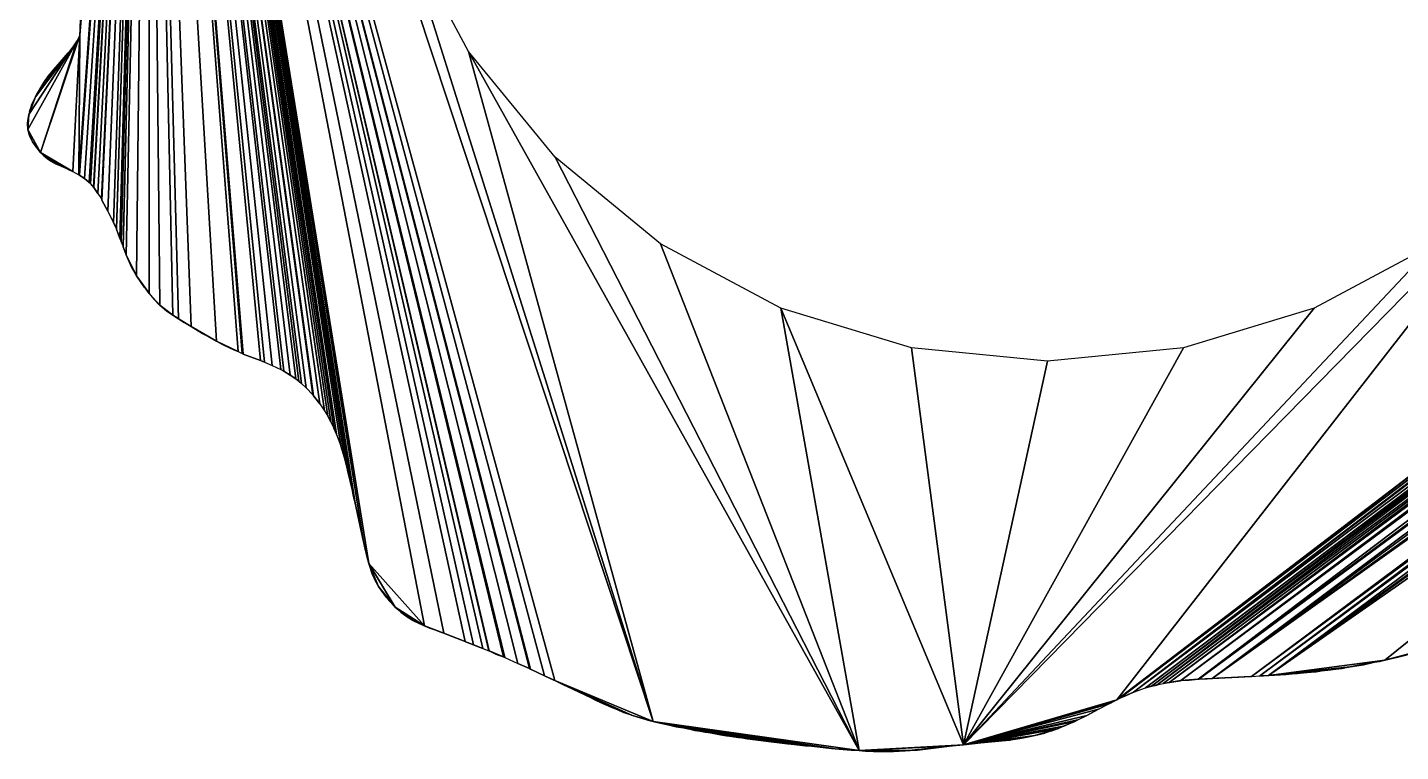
# Model space of a CAD drawing. Extents: x -96 to 95, y -97 to 94.
# Drawn here: x -90.8 to 31.4, y -96.7 to -32.3 of the extents above; entities that cross this region are included whole.
import ezdxf

# ---------------------------------------------------------------- set-up
doc = ezdxf.new("R2010")
doc.units = 0

msp = doc.modelspace()

# ---------------------------------------------------------------- linework, layer by layer
for points in [[(-80.04, 41.63, 90), (-86.16, -32.98, 90), (-86.25, -45.42, 90)], [(-80.04, 41.63, 90), (-86.25, -45.42, 90), (-86.2, -45.45, 90)], [(-80.04, 41.63, 90), (-86.2, -45.45, 90), (-85.73, -45.73, 90)], [(-80.04, 41.63, 90), (-86.17, -32.14, 90), (-86.12, -32.46, 90)], [(-80.04, 41.63, 90), (-86.12, -32.46, 90), (-86.16, -32.98, 90)], [(-80.04, 41.63, 90), (-85.73, -45.73, 90), (-85.33, -46.1, 90)], [(-80.04, 41.63, 90), (-85.33, -46.1, 90), (-85.21, -46.21, 90)], [(-80.04, 41.63, 90), (-85.21, -46.21, 90), (-84.93, -46.54, 90)], [(-80.04, 41.63, 90), (-84.93, -46.54, 90), (-84.91, -46.55, 90)], [(-80.04, 41.63, 90), (-84.91, -46.55, 90), (-84.55, -47.08, 90)], [(-80.04, 41.63, 90), (-84.55, -47.08, 90), (-84.24, -47.55, 90)], [(-80.04, 41.63, 90), (-84.24, -47.55, 90), (-84.21, -47.6, 90)], [(-80.04, 41.63, 90), (-84.21, -47.6, 90), (-84.19, -47.65, 90)], [(-80.04, 41.63, 90), (-84.19, -47.65, 90), (-83.65, -48.63, 90)], [(-80.04, 41.63, 90), (-83.65, -48.63, 90), (-83.16, -49.68, 90)], [(-80.04, 41.63, 90), (-83.16, -49.68, 90), (-82.9, -50.22, 90)], [(-80.04, 41.63, 90), (-82.9, -50.22, 90), (-82.89, -50.25, 90)], [(-80.04, 41.63, 90), (-82.89, -50.25, 90), (-82.58, -51.08, 90)], [(-80.04, 41.63, 90), (-82.58, -51.08, 90), (-82.47, -51.35, 90)], [(-80.04, 41.63, 90), (-82.47, -51.35, 90), (-82.31, -51.77, 90)], [(-80.04, 41.63, 90), (-82.31, -51.77, 90), (-82.3, -51.81, 90)], [(-80.04, 41.63, 90), (-82.3, -51.81, 90), (-82.04, -52.52, 90)], [(-80.04, 41.63, 90), (-82.04, -52.52, 90), (-81.1, -54.4, 90)], [(-80.04, 41.63, 90), (-81.1, -54.4, 90), (-79.97, -55.97, 90)], [(-80.04, 41.63, 90), (-79.97, -55.97, 90), (-79.03, -57.01, 90)], [(-80.04, 41.63, 90), (-79.03, -57.01, 90), (-77.89, -57.88, 90)], [(-80.04, 41.63, 90), (-77.89, -57.88, 90), (-77.38, -58.21, 90)], [(-80.04, 41.63, 90), (-77.38, -58.21, 90), (-76.24, -58.91, 90)], [(-80.04, 41.63, 90), (-76.24, -58.91, 90), (-74, -60.2, 90)], [(-80.04, 41.63, 90), (-74, -60.2, 90), (-72.07, -61.14, 90)], [(-80.04, 41.63, 90), (-72.07, -61.14, 90), (-71.71, -61.3, 90)], [(-80.04, 41.63, 90), (-71.71, -61.3, 90), (-71.64, -61.33, 90)], [(-80.04, 41.63, 90), (-71.64, -61.33, 90), (-71.6, -61.35, 90)], [(-80.04, 41.63, 90), (-71.6, -61.35, 90), (-70.07, -61.93, 90)], [(-80.04, 41.63, 90), (-70.07, -61.93, 90), (-69.7, -62.09, 90)], [(-80.04, 41.63, 90), (-69.7, -62.09, 90), (-69.03, -62.37, 90)], [(-80.04, 41.63, 90), (-69.03, -62.37, 90), (-68.27, -62.72, 90)], [(-80.04, 41.63, 90), (-68.27, -62.72, 90), (-68.25, -62.73, 90)], [(-80.04, 41.63, 90), (-68.25, -62.73, 90), (-67.98, -62.87, 90)], [(-80.04, 41.63, 90), (-67.98, -62.87, 90), (-67.42, -63.22, 90)], [(-80.04, 41.63, 90), (-67.42, -63.22, 90), (-66.92, -63.57, 90)], [(-80.04, 41.63, 90), (-66.92, -63.57, 90), (-66.65, -63.77, 90)], [(-80.04, 41.63, 90), (-66.65, -63.77, 90), (-66.42, -63.97, 90)], [(-80.04, 41.63, 90), (-66.42, -63.97, 90), (-65.99, -64.37, 90)], [(-80.04, 41.63, 90), (-65.99, -64.37, 90), (-65.42, -64.99, 90)], [(-80.04, 41.63, 90), (-65.42, -64.99, 90), (-65.37, -65.04, 90)], [(-80.04, 41.63, 90), (-65.37, -65.04, 90), (-65.36, -65.06, 90)], [(-80.04, 41.63, 90), (-65.36, -65.06, 90), (-64.79, -65.78, 90)], [(-80.04, 41.63, 90), (-64.79, -65.78, 90), (-64.36, -66.41, 90)], [(-80.04, 41.63, 90), (-64.36, -66.41, 90), (-64.08, -66.88, 90)], [(-80.04, 41.63, 90), (-64.08, -66.88, 90), (-63.8, -67.39, 90)], [(-80.04, 41.63, 90), (-63.8, -67.39, 90), (-63.53, -67.95, 90)], [(-80.04, 41.63, 90), (-63.53, -67.95, 90), (-63.3, -68.47, 90)], [(-80.04, 41.63, 90), (-63.3, -68.47, 90), (-63.29, -68.51, 90)], [(-80.04, 41.63, 90), (-63.29, -68.51, 90), (-62.91, -69.52, 90)], [(-80.04, 41.63, 90), (-62.91, -69.52, 90), (-62.59, -70.58, 90)], [(-80.04, 41.63, 90), (-62.59, -70.58, 90), (-62.58, -70.6, 90)], [(-80.04, 41.63, 90), (-62.58, -70.6, 90), (-62.33, -71.64, 90)], [(-80.04, 41.63, 90), (-62.33, -71.64, 90), (-62.31, -71.69, 90)], [(-80.04, 41.63, 90), (-62.31, -71.69, 90), (-61.86, -73.65, 90)], [(-80.04, 41.63, 90), (-61.86, -73.65, 90), (-61.84, -73.73, 90)], [(-80.04, 41.63, 90), (-61.84, -73.73, 90), (-61.64, -74.63, 90)], [(-80.04, 41.63, 90), (-61.64, -74.63, 90), (-60.9, -78.04, 90)], [(-80.04, 41.63, 90), (-60.9, -78.04, 90), (-60.42, -79.99, 90)], [(-80.04, 41.63, 90), (-60.42, -79.99, 90), (-55.46, -85.54, 90)], [(-80.04, 41.63, 90), (-55.46, -85.54, 90), (-53.74, -86.2, 90)], [(-80.04, 41.63, 90), (-53.74, -86.2, 90), (-51.85, -86.94, 90)], [(-80.04, 41.63, 90), (-51.85, -86.94, 90), (-51.1, -87.23, 90)], [(-80.04, 41.63, 90), (-51.1, -87.23, 90), (-50.26, -87.55, 90)], [(-80.04, 41.63, 90), (-50.26, -87.55, 90), (-49.73, -87.77, 90)], [(-80.04, 41.63, 90), (-49.73, -87.77, 90), (-49.71, -87.77, 90)], [(-80.04, 41.63, 90), (-49.71, -87.77, 90), (-48.44, -88.3, 90)], [(-80.04, 41.63, 90), (-48.44, -88.3, 90), (-48.41, -88.31, 90)], [(-80.04, 41.63, 90), (-48.41, -88.31, 90), (-48.32, -88.35, 90)], [(-80.04, 41.63, 90), (-48.32, -88.35, 90), (-47.15, -88.88, 90)], [(-80.04, 41.63, 90), (-47.15, -88.88, 90), (-46.13, -89.34, 90)], [(-80.04, 41.63, 90), (-46.13, -89.34, 90), (-46.03, -89.38, 90)], [(-80.04, 41.63, 90), (-46.03, -89.38, 90), (-44.79, -89.97, 90)], [(-80.04, 41.63, 90), (-44.79, -89.97, 90), (-43.86, -90.41, 90)], [(-80.04, 41.63, 90), (-43.86, -90.41, 90), (-35.11, -94.03, 90)], [(-57.28, -23.73, 90), (-80.04, 41.63, 90), (-35.11, -94.03, 90)], [(-51.55, -34.45, 90), (-57.28, -23.73, 90), (-35.11, -94.03, 90)], [(-86.16, -32.98, 90), (-86.38, -33.46, 90), (-89.67, -43.43, 90)], [(-86.16, -32.98, 90), (-89.67, -43.43, 90), (-86.77, -45.12, 90)], [(-86.16, -32.98, 90), (-86.77, -45.12, 90), (-86.25, -45.42, 90)], [(-86.12, -32.46, 90), (-86.13, -32.5, 90), (-86.16, -32.98, 90)], [(83.61, -32.98, 90), (43.84, -43.84, 90), (6.16, -92.11, 90)], [(83.61, -32.98, 90), (6.16, -92.11, 90), (6.44, -91.97, 90)], [(83.38, -33.77, 90), (83.61, -32.98, 90), (6.44, -91.97, 90)], [(-86.4, -33.5, 90), (-90.7, -40.05, 90), (-90.78, -41.37, 90)], [(-86.4, -33.5, 90), (-90.78, -41.37, 90), (-89.67, -43.43, 90)], [(-86.4, -33.5, 90), (-86.75, -34.03, 90), (-90.7, -40.05, 90)], [(-86.75, -34.03, 90), (-90.11, -38.48, 90), (-90.7, -40.05, 90)], [(-86.75, -34.03, 90), (-86.9, -34.22, 90), (-90.11, -38.48, 90)], [(-86.9, -34.22, 90), (-87.19, -34.57, 90), (-90.11, -38.48, 90)], [(-86.38, -33.46, 90), (-86.4, -33.5, 90), (-89.67, -43.43, 90)], [(-86.4, -33.5, 90), (-86.75, -34.03, 90), (-86.75, -34.03, 90)], [(83.38, -33.77, 90), (6.44, -91.97, 90), (7.67, -91.43, 90)], [(83.32, -34.02, 90), (83.38, -33.77, 90), (7.67, -91.43, 90)], [(83.32, -34.02, 90), (7.67, -91.43, 90), (7.67, -91.43, 90)], [(83.31, -34.05, 90), (83.32, -34.02, 90), (7.67, -91.43, 90)], [(83.31, -34.05, 90), (7.67, -91.43, 90), (7.67, -91.43, 90)], [(83.14, -35.07, 90), (83.31, -34.05, 90), (7.67, -91.43, 90)], [(-87.19, -34.57, 90), (-89.37, -37.19, 90), (-90.11, -38.48, 90)], [(-87.19, -34.57, 90), (-88.97, -36.64, 90), (-89.37, -37.19, 90)], [(-87.19, -34.57, 90), (-88.55, -36.11, 90), (-88.97, -36.64, 90)], [(-51.55, -34.45, 90), (-35.11, -94.03, 90), (-16.76, -96.63, 90)], [(-43.84, -43.84, 90), (-51.55, -34.45, 90), (-16.76, -96.63, 90)], [(83.14, -35.07, 90), (7.67, -91.43, 90), (8.73, -91.06, 90)], [(83.13, -35.11, 90), (83.14, -35.07, 90), (8.73, -91.06, 90)], [(83.13, -35.11, 90), (8.73, -91.06, 90), (9.27, -90.91, 90)], [(83.09, -35.63, 90), (83.13, -35.11, 90), (9.27, -90.91, 90)], [(-88.97, -36.64, 90), (-89.36, -37.17, 90), (-89.37, -37.19, 90)], [(83.09, -35.63, 90), (9.27, -90.91, 90), (9.78, -90.79, 90)], [(83.01, -36.6, 90), (83.09, -35.63, 90), (9.78, -90.79, 90)], [(83.01, -36.6, 90), (9.78, -90.79, 90), (10.3, -90.67, 90)], [(83.01, -36.64, 90), (83.01, -36.6, 90), (10.3, -90.67, 90)], [(83.01, -36.64, 90), (10.3, -90.67, 90), (10.82, -90.57, 90)], [(83, -37.16, 90), (83.01, -36.64, 90), (10.82, -90.57, 90)], [(-89.37, -37.19, 90), (-90.01, -38.28, 90), (-90.11, -38.48, 90)], [(-89.37, -37.19, 90), (-89.71, -37.75, 90), (-90.01, -38.28, 90)], [(83, -37.16, 90), (10.82, -90.57, 90), (11.87, -90.41, 90)], [(83.01, -37.68, 90), (83, -37.16, 90), (11.87, -90.41, 90)], [(83.01, -37.68, 90), (11.87, -90.41, 90), (13.43, -90.28, 90)], [(83.07, -38.72, 90), (83.01, -37.68, 90), (13.43, -90.28, 90)], [(-90.11, -38.48, 90), (-90.64, -39.77, 90), (-90.7, -40.05, 90)], [(-90.11, -38.48, 90), (-90.47, -39.27, 90), (-90.64, -39.77, 90)], [(-90.11, -38.48, 90), (-90.45, -39.2, 90), (-90.47, -39.25, 90)], [(-90.11, -38.48, 90), (-90.47, -39.25, 90), (-90.47, -39.27, 90)], [(-90.11, -38.48, 90), (-90.24, -38.74, 90), (-90.45, -39.2, 90)], [(83.07, -38.72, 90), (13.43, -90.28, 90), (13.48, -90.28, 90)], [(83.09, -38.96, 90), (83.07, -38.72, 90), (13.48, -90.28, 90)], [(83.09, -38.96, 90), (13.48, -90.28, 90), (14.67, -90.22, 90)], [(83.18, -39.77, 90), (83.09, -38.96, 90), (14.67, -90.22, 90)], [(-90.7, -40.05, 90), (-90.78, -40.57, 90), (-90.82, -40.81, 90)], [(-90.7, -40.05, 90), (-90.82, -40.81, 90), (-90.78, -41.37, 90)], [(-90.7, -40.05, 90), (-90.76, -40.29, 90), (-90.78, -40.57, 90)], [(-90.47, -39.27, 90), (-90.48, -39.29, 90), (-90.64, -39.77, 90)], [(83.36, -40.83, 90), (83.18, -39.77, 90), (14.67, -90.22, 90)], [(-90.82, -40.81, 90), (-90.79, -41.33, 90), (-90.78, -41.37, 90)], [(-90.78, -41.37, 90), (-90.67, -41.85, 90), (-90.65, -41.9, 90)], [(-90.78, -41.37, 90), (-90.65, -41.9, 90), (-90.38, -42.46, 90)], [(-90.78, -41.37, 90), (-90.38, -42.46, 90), (-89.67, -43.43, 90)], [(83.45, -41.29, 90), (83.36, -40.83, 90), (14.67, -90.22, 90)], [(83.45, -41.29, 90), (14.67, -90.22, 90), (18.16, -90.03, 90)], [(83.56, -41.85, 90), (83.45, -41.29, 90), (18.16, -90.03, 90)], [(-90.65, -41.9, 90), (-90.43, -42.39, 90), (-90.38, -42.46, 90)], [(-90.38, -42.46, 90), (-90.1, -42.9, 90), (-89.7, -43.4, 90)], [(-90.38, -42.46, 90), (-89.7, -43.4, 90), (-89.67, -43.43, 90)], [(83.56, -41.85, 90), (18.16, -90.03, 90), (18.91, -89.99, 90)], [(83.64, -42.38, 90), (83.56, -41.85, 90), (18.91, -89.99, 90)], [(83.64, -42.38, 90), (18.91, -89.99, 90), (19.69, -89.94, 90)], [(83.88, -43.49, 90), (83.64, -42.38, 90), (19.69, -89.94, 90)], [(-89.7, -43.4, 90), (-89.68, -43.42, 90), (-89.67, -43.43, 90)], [(-89.67, -43.43, 90), (-89.38, -43.69, 90), (-89.27, -43.79, 90)], [(-89.67, -43.43, 90), (-89.27, -43.79, 90), (-89.03, -43.98, 90)], [(-89.67, -43.43, 90), (-89.03, -43.98, 90), (-88.08, -44.52, 90)], [(-89.67, -43.43, 90), (-88.08, -44.52, 90), (-87.2, -44.92, 90)], [(-89.67, -43.43, 90), (-87.2, -44.92, 90), (-87.05, -44.99, 90)], [(-89.67, -43.43, 90), (-87.05, -44.99, 90), (-86.77, -45.12, 90)], [(-89.27, -43.79, 90), (-89.09, -43.94, 90), (-89.03, -43.98, 90)], [(-89.03, -43.98, 90), (-88.86, -44.1, 90), (-88.28, -44.43, 90)], [(-89.03, -43.98, 90), (-88.28, -44.43, 90), (-88.08, -44.52, 90)], [(-34.45, -51.55, 90), (-43.84, -43.84, 90), (-16.76, -96.63, 90)], [(43.84, -43.84, 90), (34.45, -51.55, 90), (-7.47, -96.11, 90)], [(43.84, -43.84, 90), (-7.47, -96.11, 90), (6.16, -92.11, 90)], [(83.98, -43.9, 90), (83.88, -43.49, 90), (19.69, -89.94, 90)], [(84.22, -44.95, 90), (83.98, -43.9, 90), (19.69, -89.94, 90)], [(-88.08, -44.52, 90), (-87.82, -44.65, 90), (-87.2, -44.92, 90)], [(84.22, -44.95, 90), (19.69, -89.94, 90), (30.05, -88.58, 90)], [(84.22, -44.95, 90), (30.05, -88.58, 90), (33.07, -87.78, 90)], [(-86.2, -45.45, 90), (-86.16, -45.48, 90), (-85.73, -45.73, 90)], [(-85.73, -45.73, 90), (-85.54, -45.91, 90), (-85.33, -46.1, 90)], [(-84.91, -46.55, 90), (-84.88, -46.61, 90), (-84.55, -47.08, 90)], [(-84.19, -47.65, 90), (-83.92, -48.16, 90), (-83.65, -48.63, 90)], [(-83.16, -49.68, 90), (-83.14, -49.72, 90), (-82.9, -50.22, 90)], [(-82.89, -50.25, 90), (-82.67, -50.87, 90), (-82.58, -51.08, 90)], [(-82.47, -51.35, 90), (-82.32, -51.74, 90), (-82.31, -51.77, 90)], [(-82.3, -51.81, 90), (-82.09, -52.4, 90), (-82.04, -52.52, 90)], [(-82.04, -52.52, 90), (-81.72, -53.25, 90), (-81.55, -53.61, 90)], [(-82.04, -52.52, 90), (-81.55, -53.61, 90), (-81.1, -54.4, 90)], [(-23.73, -57.28, 90), (-34.45, -51.55, 90), (-16.76, -96.63, 90)], [(34.45, -51.55, 90), (23.73, -57.28, 90), (-7.47, -96.11, 90)], [(-81.55, -53.61, 90), (-81.41, -53.86, 90), (-81.1, -54.4, 90)], [(-81.1, -54.4, 90), (-80.78, -54.89, 90), (-80.4, -55.42, 90)], [(-81.1, -54.4, 90), (-80.4, -55.42, 90), (-80.01, -55.92, 90)], [(-81.1, -54.4, 90), (-80.01, -55.92, 90), (-79.97, -55.97, 90)], [(-80.01, -55.92, 90), (-79.99, -55.94, 90), (-79.97, -55.97, 90)], [(-79.97, -55.97, 90), (-79.57, -56.47, 90), (-79.05, -56.99, 90)], [(-79.97, -55.97, 90), (-79.05, -56.99, 90), (-79.03, -57.01, 90)], [(-79.03, -57.01, 90), (-78.47, -57.49, 90), (-78.44, -57.51, 90)], [(-79.03, -57.01, 90), (-78.44, -57.51, 90), (-78.23, -57.66, 90)], [(-79.03, -57.01, 90), (-78.23, -57.66, 90), (-77.89, -57.88, 90)], [(-23.73, -57.28, 90), (-16.76, -96.63, 90), (-7.47, -96.11, 90)], [(-12.1, -60.81, 90), (-23.73, -57.28, 90), (-7.47, -96.11, 90)], [(23.73, -57.28, 90), (12.1, -60.81, 90), (-7.47, -96.11, 90)], [(-77.89, -57.88, 90), (-77.71, -58.02, 90), (-77.41, -58.19, 90)], [(-77.89, -57.88, 90), (-77.41, -58.19, 90), (-77.38, -58.21, 90)], [(-77.38, -58.21, 90), (-76.86, -58.54, 90), (-76.86, -58.55, 90)], [(-77.38, -58.21, 90), (-76.86, -58.55, 90), (-76.24, -58.91, 90)], [(-76.86, -58.55, 90), (-76.85, -58.55, 90), (-76.24, -58.91, 90)], [(-76.24, -58.91, 90), (-75.22, -59.52, 90), (-75.17, -59.54, 90)], [(-76.24, -58.91, 90), (-75.17, -59.54, 90), (-74.99, -59.64, 90)], [(-76.24, -58.91, 90), (-74.99, -59.64, 90), (-74.19, -60.1, 90)], [(-76.24, -58.91, 90), (-74.19, -60.1, 90), (-74, -60.2, 90)], [(-74.99, -59.64, 90), (-74.79, -59.76, 90), (-74.19, -60.1, 90)], [(-74, -60.2, 90), (-73.46, -60.49, 90), (-72.9, -60.78, 90)], [(-74, -60.2, 90), (-72.9, -60.78, 90), (-72.43, -60.99, 90)], [(-74, -60.2, 90), (-72.43, -60.99, 90), (-72.07, -61.14, 90)], [(0, -62, 90), (-12.1, -60.81, 90), (-7.47, -96.11, 90)], [(12.1, -60.81, 90), (0, -62, 90), (-7.47, -96.11, 90)], [(-71.71, -61.3, 90), (-71.65, -61.33, 90), (-71.64, -61.33, 90)], [(-71.6, -61.35, 90), (-70.4, -61.81, 90), (-70.07, -61.93, 90)], [(-70.07, -61.93, 90), (-70.07, -61.94, 90), (-69.7, -62.09, 90)], [(-67.98, -62.87, 90), (-67.46, -63.2, 90), (-67.42, -63.22, 90)], [(-67.42, -63.22, 90), (-67.36, -63.26, 90), (-66.92, -63.57, 90)], [(-65.36, -65.06, 90), (-65.33, -65.1, 90), (-64.79, -65.78, 90)], [(-64.08, -66.88, 90), (-64.05, -66.95, 90), (-63.8, -67.39, 90)], [(-63.53, -67.95, 90), (-63.52, -67.99, 90), (-63.3, -68.47, 90)], [(-62.91, -69.52, 90), (-62.76, -70.05, 90), (-62.59, -70.58, 90)], [(-62.58, -70.6, 90), (-62.45, -71.16, 90), (-62.33, -71.64, 90)], [(-62.31, -71.69, 90), (-62.23, -72.14, 90), (-61.86, -73.65, 90)], [(-61.86, -73.65, 90), (-61.85, -73.69, 90), (-61.84, -73.73, 90)], [(-61.84, -73.73, 90), (-61.75, -74.21, 90), (-61.74, -74.28, 90)], [(-61.84, -73.73, 90), (-61.74, -74.28, 90), (-61.64, -74.63, 90)], [(-61.64, -74.63, 90), (-61.52, -75.28, 90), (-61.12, -77.12, 90)], [(-61.64, -74.63, 90), (-61.12, -77.12, 90), (-60.93, -77.91, 90)], [(-61.64, -74.63, 90), (-60.93, -77.91, 90), (-60.9, -78.04, 90)], [(-60.9, -78.04, 90), (-60.74, -78.78, 90), (-60.72, -78.87, 90)], [(-60.9, -78.04, 90), (-60.72, -78.87, 90), (-60.61, -79.33, 90)], [(-60.9, -78.04, 90), (-60.61, -79.33, 90), (-60.42, -79.99, 90)], [(-60.61, -79.33, 90), (-60.43, -79.95, 90), (-60.42, -79.99, 90)], [(-60.42, -79.99, 90), (-60.29, -80.48, 90), (-60.1, -81, 90)], [(-60.42, -79.99, 90), (-60.1, -81, 90), (-59.57, -82.04, 90)], [(-60.42, -79.99, 90), (-59.57, -82.04, 90), (-58.09, -83.86, 90)], [(-60.42, -79.99, 90), (-58.09, -83.86, 90), (-55.46, -85.54, 90)], [(-60.1, -81, 90), (-59.85, -81.52, 90), (-59.57, -82.04, 90)], [(-59.57, -82.04, 90), (-59.21, -82.56, 90), (-58.86, -83, 90)], [(-59.57, -82.04, 90), (-58.86, -83, 90), (-58.09, -83.86, 90)], [(-58.86, -83, 90), (-58.6, -83.32, 90), (-58.09, -83.86, 90)], [(-58.09, -83.86, 90), (-58.07, -83.88, 90), (-57.57, -84.32, 90)], [(-58.09, -83.86, 90), (-57.57, -84.32, 90), (-57.13, -84.65, 90)], [(-58.09, -83.86, 90), (-57.13, -84.65, 90), (-56.54, -85.03, 90)], [(-58.09, -83.86, 90), (-56.54, -85.03, 90), (-55.46, -85.54, 90)], [(-57.57, -84.32, 90), (-57.55, -84.34, 90), (-57.13, -84.65, 90)], [(-57.13, -84.65, 90), (-57.11, -84.67, 90), (-56.54, -85.03, 90)], [(-57.11, -84.67, 90), (-57.02, -84.74, 90), (-56.54, -85.03, 90)], [(-56.54, -85.03, 90), (-56.5, -85.06, 90), (-55.94, -85.33, 90)], [(-56.54, -85.03, 90), (-55.94, -85.33, 90), (-55.46, -85.54, 90)], [(-55.46, -85.54, 90), (-55.46, -85.54, 90), (-55.15, -85.68, 90)], [(-55.46, -85.54, 90), (-55.15, -85.68, 90), (-54.98, -85.75, 90)], [(-55.46, -85.54, 90), (-54.98, -85.75, 90), (-54.46, -85.93, 90)], [(-55.46, -85.54, 90), (-54.46, -85.93, 90), (-53.85, -86.17, 90)], [(-55.46, -85.54, 90), (-53.85, -86.17, 90), (-53.74, -86.2, 90)], [(-54.46, -85.93, 90), (-54.09, -86.08, 90), (-53.85, -86.17, 90)], [(-53.74, -86.2, 90), (-53.39, -86.34, 90), (-51.85, -86.94, 90)], [(-51.85, -86.94, 90), (-51.82, -86.95, 90), (-51.1, -87.23, 90)], [(-51.1, -87.23, 90), (-50.82, -87.35, 90), (-50.74, -87.38, 90)], [(-51.1, -87.23, 90), (-50.74, -87.38, 90), (-50.26, -87.55, 90)], [(-49.71, -87.77, 90), (-49.19, -88.01, 90), (-48.96, -88.1, 90)], [(-49.71, -87.77, 90), (-48.96, -88.1, 90), (-48.44, -88.3, 90)], [(30.05, -88.58, 90), (32.84, -87.87, 90), (33.07, -87.78, 90)], [(30.05, -88.58, 90), (31.9, -88.13, 90), (32.84, -87.87, 90)], [(-48.41, -88.31, 90), (-48.39, -88.32, 90), (-48.32, -88.35, 90)], [(-47.15, -88.88, 90), (-46.75, -89.06, 90), (-46.13, -89.34, 90)], [(19.69, -89.94, 90), (26.96, -89.18, 90), (30.05, -88.58, 90)], [(19.69, -89.94, 90), (24.39, -89.55, 90), (26.96, -89.18, 90)], [(24.39, -89.55, 90), (25.68, -89.4, 90), (26.96, -89.18, 90)], [(25.68, -89.4, 90), (26.48, -89.28, 90), (26.96, -89.18, 90)], [(26.96, -89.18, 90), (29.09, -88.78, 90), (30.05, -88.58, 90)], [(26.96, -89.18, 90), (28.99, -88.8, 90), (29.09, -88.78, 90)], [(26.96, -89.18, 90), (28.14, -88.99, 90), (28.99, -88.8, 90)], [(29.09, -88.78, 90), (29.57, -88.7, 90), (30.05, -88.58, 90)], [(30.05, -88.58, 90), (31.2, -88.32, 90), (31.9, -88.13, 90)], [(30.05, -88.58, 90), (30.09, -88.57, 90), (31.2, -88.32, 90)], [(-46.03, -89.38, 90), (-45.55, -89.61, 90), (-44.79, -89.97, 90)], [(-44.79, -89.97, 90), (-43.95, -90.37, 90), (-43.93, -90.37, 90)], [(-44.79, -89.97, 90), (-43.93, -90.37, 90), (-43.86, -90.41, 90)], [(-43.93, -90.37, 90), (-43.91, -90.38, 90), (-43.86, -90.41, 90)], [(-43.86, -90.41, 90), (-43.03, -90.81, 90), (-42.84, -90.89, 90)], [(-43.86, -90.41, 90), (-42.84, -90.89, 90), (-36.94, -93.5, 90)], [(-43.86, -90.41, 90), (-36.94, -93.5, 90), (-35.11, -94.03, 90)], [(10.82, -90.57, 90), (11.83, -90.42, 90), (11.87, -90.41, 90)], [(11.87, -90.41, 90), (12.61, -90.36, 90), (13.43, -90.28, 90)], [(13.48, -90.28, 90), (14.21, -90.26, 90), (14.67, -90.22, 90)], [(14.67, -90.22, 90), (15.54, -90.17, 90), (18.09, -90.03, 90)], [(14.67, -90.22, 90), (18.09, -90.03, 90), (18.16, -90.03, 90)], [(14.67, -90.22, 90), (15.52, -90.17, 90), (15.54, -90.17, 90)], [(18.91, -89.99, 90), (19.22, -89.98, 90), (19.69, -89.94, 90)], [(18.91, -89.99, 90), (19.14, -89.99, 90), (19.22, -89.98, 90)], [(19.69, -89.94, 90), (23.79, -89.63, 90), (24.39, -89.55, 90)], [(19.69, -89.94, 90), (21.78, -89.79, 90), (23.79, -89.63, 90)], [(19.69, -89.94, 90), (21.74, -89.8, 90), (21.78, -89.79, 90)], [(19.69, -89.94, 90), (21.17, -89.87, 90), (21.74, -89.8, 90)], [(19.69, -89.94, 90), (20.74, -89.9, 90), (21.17, -89.87, 90)], [(21.17, -89.87, 90), (21.26, -89.87, 90), (21.74, -89.8, 90)], [(21.78, -89.79, 90), (22.74, -89.72, 90), (23.79, -89.63, 90)], [(21.78, -89.79, 90), (22.26, -89.77, 90), (22.74, -89.72, 90)], [(23.79, -89.63, 90), (23.91, -89.62, 90), (24.39, -89.55, 90)], [(24.39, -89.55, 90), (24.96, -89.49, 90), (25.68, -89.4, 90)], [(25.68, -89.4, 90), (26.23, -89.32, 90), (26.48, -89.28, 90)], [(-42.84, -90.89, 90), (-42.84, -90.89, 90), (-40.63, -91.95, 90)], [(-42.84, -90.89, 90), (-40.63, -91.95, 90), (-38.24, -93.02, 90)], [(-42.84, -90.89, 90), (-38.24, -93.02, 90), (-36.94, -93.5, 90)], [(6.44, -91.97, 90), (7.66, -91.44, 90), (7.67, -91.43, 90)], [(6.44, -91.97, 90), (6.89, -91.78, 90), (7.66, -91.44, 90)], [(8.73, -91.06, 90), (8.97, -91, 90), (9.27, -90.91, 90)], [(9.27, -90.91, 90), (9.74, -90.8, 90), (9.78, -90.79, 90)], [(10.3, -90.67, 90), (10.78, -90.58, 90), (10.82, -90.57, 90)], [(-40.63, -91.95, 90), (-40.37, -92.08, 90), (-40.23, -92.15, 90)], [(-40.63, -91.95, 90), (-40.23, -92.15, 90), (-39.32, -92.55, 90)], [(-40.63, -91.95, 90), (-39.32, -92.55, 90), (-38.24, -93.02, 90)], [(-40.23, -92.15, 90), (-40.08, -92.22, 90), (-39.8, -92.34, 90)], [(-40.23, -92.15, 90), (-39.8, -92.34, 90), (-39.32, -92.55, 90)], [(-39.8, -92.34, 90), (-39.56, -92.45, 90), (-39.32, -92.55, 90)], [(-39.32, -92.55, 90), (-38.84, -92.77, 90), (-38.24, -93.02, 90)], [(-38.84, -92.77, 90), (-38.78, -92.79, 90), (-38.76, -92.8, 90)], [(-38.84, -92.77, 90), (-38.76, -92.8, 90), (-38.24, -93.02, 90)], [(-7.47, -96.11, 90), (5.88, -92.25, 90), (6.16, -92.11, 90)], [(-7.47, -96.11, 90), (5.41, -92.5, 90), (5.88, -92.25, 90)], [(-7.47, -96.11, 90), (4.54, -92.96, 90), (5.41, -92.5, 90)], [(5.41, -92.5, 90), (5.61, -92.4, 90), (5.88, -92.25, 90)], [(-38.24, -93.02, 90), (-37.75, -93.24, 90), (-37.71, -93.25, 90)], [(-38.24, -93.02, 90), (-37.71, -93.25, 90), (-37.01, -93.48, 90)], [(-38.24, -93.02, 90), (-37.01, -93.48, 90), (-36.94, -93.5, 90)], [(-37.01, -93.48, 90), (-36.99, -93.49, 90), (-36.94, -93.5, 90)], [(-36.94, -93.5, 90), (-36.71, -93.58, 90), (-36.19, -93.74, 90)], [(-36.94, -93.5, 90), (-36.19, -93.74, 90), (-36.14, -93.75, 90)], [(-36.94, -93.5, 90), (-36.14, -93.75, 90), (-35.11, -94.03, 90)], [(-36.14, -93.75, 90), (-35.59, -93.92, 90), (-35.11, -94.03, 90)], [(-35.11, -94.03, 90), (-34.49, -94.19, 90), (-33.6, -94.38, 90)], [(-35.11, -94.03, 90), (-33.6, -94.38, 90), (-33.53, -94.4, 90)], [(-35.11, -94.03, 90), (-33.53, -94.4, 90), (-32.66, -94.57, 90)], [(-35.11, -94.03, 90), (-32.66, -94.57, 90), (-32.56, -94.58, 90)], [(-35.11, -94.03, 90), (-32.56, -94.58, 90), (-30.01, -95.06, 90)], [(-35.11, -94.03, 90), (-30.01, -95.06, 90), (-26.48, -95.61, 90)], [(-35.11, -94.03, 90), (-26.48, -95.61, 90), (-24.61, -95.84, 90)], [(-35.11, -94.03, 90), (-24.61, -95.84, 90), (-23.86, -95.93, 90)], [(-35.11, -94.03, 90), (-23.86, -95.93, 90), (-22.05, -96.14, 90)], [(-35.11, -94.03, 90), (-22.05, -96.14, 90), (-21.25, -96.22, 90)], [(-35.11, -94.03, 90), (-21.25, -96.22, 90), (-18.89, -96.47, 90)], [(-35.11, -94.03, 90), (-18.89, -96.47, 90), (-16.76, -96.63, 90)], [(-7.47, -96.11, 90), (3.5, -93.52, 90), (4.54, -92.96, 90)], [(-7.47, -96.11, 90), (2.69, -93.91, 90), (3.5, -93.52, 90)], [(-7.47, -96.11, 90), (2.43, -94.04, 90), (2.69, -93.91, 90)], [(-7.47, -96.11, 90), (1.42, -94.47, 90), (2.43, -94.04, 90)], [(1.42, -94.47, 90), (2.14, -94.17, 90), (2.43, -94.04, 90)], [(2.43, -94.04, 90), (2.48, -94.02, 90), (2.69, -93.91, 90)], [(3.5, -93.52, 90), (3.51, -93.52, 90), (4.54, -92.96, 90)], [(3.5, -93.52, 90), (3.51, -93.52, 90), (3.51, -93.52, 90)], [(-33.53, -94.4, 90), (-33.05, -94.51, 90), (-32.66, -94.57, 90)], [(-32.66, -94.57, 90), (-32.59, -94.58, 90), (-32.56, -94.58, 90)], [(-32.56, -94.58, 90), (-32.01, -94.69, 90), (-32, -94.7, 90)], [(-32.56, -94.58, 90), (-32, -94.7, 90), (-30.93, -94.9, 90)], [(-32.56, -94.58, 90), (-30.93, -94.9, 90), (-30.01, -95.06, 90)], [(-32, -94.7, 90), (-31.97, -94.7, 90), (-30.93, -94.9, 90)], [(-31.97, -94.7, 90), (-31.49, -94.81, 90), (-31.41, -94.83, 90)], [(-31.97, -94.7, 90), (-31.41, -94.83, 90), (-30.93, -94.9, 90)], [(-30.93, -94.9, 90), (-30.61, -94.97, 90), (-30.47, -94.99, 90)], [(-30.93, -94.9, 90), (-30.47, -94.99, 90), (-30.41, -95, 90)], [(-30.93, -94.9, 90), (-30.41, -95, 90), (-30.01, -95.06, 90)], [(-30.01, -95.06, 90), (-29.11, -95.22, 90), (-28.58, -95.31, 90)], [(-30.01, -95.06, 90), (-28.58, -95.31, 90), (-28.51, -95.32, 90)], [(-30.01, -95.06, 90), (-28.51, -95.32, 90), (-27.18, -95.51, 90)], [(-30.01, -95.06, 90), (-27.18, -95.51, 90), (-26.48, -95.61, 90)], [(-28.51, -95.32, 90), (-27.51, -95.48, 90), (-27.18, -95.51, 90)], [(-7.47, -96.11, 90), (0.87, -94.7, 90), (1.42, -94.47, 90)], [(-7.47, -96.11, 90), (-5.92, -95.95, 90), (0.87, -94.7, 90)], [(-5.92, -95.95, 90), (-1.13, -95.3, 90), (0.87, -94.7, 90)], [(-5.92, -95.95, 90), (-3.23, -95.68, 90), (-1.13, -95.3, 90)], [(-3.23, -95.68, 90), (-1.98, -95.47, 90), (-1.13, -95.3, 90)], [(-1.98, -95.47, 90), (-1.7, -95.42, 90), (-1.13, -95.3, 90)], [(-1.13, -95.3, 90), (0.34, -94.87, 90), (0.87, -94.7, 90)], [(-1.13, -95.3, 90), (-0.21, -95.06, 90), (0.34, -94.87, 90)], [(-1.13, -95.3, 90), (-0.24, -95.07, 90), (-0.21, -95.06, 90)], [(0.34, -94.87, 90), (0.38, -94.86, 90), (0.87, -94.7, 90)], [(0.87, -94.7, 90), (0.94, -94.68, 90), (1.42, -94.47, 90)], [(0.87, -94.7, 90), (0.91, -94.69, 90), (0.94, -94.68, 90)], [(1.42, -94.47, 90), (1.47, -94.45, 90), (2.14, -94.17, 90)], [(-27.18, -95.51, 90), (-26.75, -95.58, 90), (-26.48, -95.61, 90)], [(-26.48, -95.61, 90), (-26.25, -95.64, 90), (-26.23, -95.64, 90)], [(-26.48, -95.61, 90), (-26.23, -95.64, 90), (-25.63, -95.71, 90)], [(-26.48, -95.61, 90), (-25.63, -95.71, 90), (-24.61, -95.84, 90)], [(-25.63, -95.71, 90), (-25.23, -95.77, 90), (-24.61, -95.84, 90)], [(-24.61, -95.84, 90), (-24.19, -95.89, 90), (-23.86, -95.93, 90)], [(-23.86, -95.93, 90), (-23.22, -96.01, 90), (-23.14, -96.02, 90)], [(-23.86, -95.93, 90), (-23.14, -96.02, 90), (-23.1, -96.02, 90)], [(-23.86, -95.93, 90), (-23.1, -96.02, 90), (-22.05, -96.14, 90)], [(-23.1, -96.02, 90), (-23.02, -96.03, 90), (-22.05, -96.14, 90)], [(-22.05, -96.14, 90), (-21.58, -96.2, 90), (-21.49, -96.21, 90)], [(-22.05, -96.14, 90), (-21.49, -96.21, 90), (-21.25, -96.22, 90)], [(-21.25, -96.22, 90), (-20.97, -96.25, 90), (-19.24, -96.44, 90)], [(-21.25, -96.22, 90), (-19.24, -96.44, 90), (-18.89, -96.47, 90)], [(-18.89, -96.47, 90), (-18.72, -96.49, 90), (-17.48, -96.59, 90)], [(-18.89, -96.47, 90), (-17.48, -96.59, 90), (-16.76, -96.63, 90)], [(-16.76, -96.63, 90), (-8.5, -96.22, 90), (-7.47, -96.11, 90)], [(-16.76, -96.63, 90), (-12.32, -96.63, 90), (-8.5, -96.22, 90)], [(-12.32, -96.63, 90), (-11.58, -96.58, 90), (-8.5, -96.22, 90)], [(-12.32, -96.63, 90), (-12.24, -96.63, 90), (-11.58, -96.58, 90)], [(-8.5, -96.22, 90), (-7.58, -96.12, 90), (-7.47, -96.11, 90)], [(-8.5, -96.22, 90), (-8.45, -96.22, 90), (-7.58, -96.12, 90)], [(-7.47, -96.11, 90), (-5.96, -95.95, 90), (-5.92, -95.95, 90)], [(-5.92, -95.95, 90), (-3.38, -95.7, 90), (-3.23, -95.68, 90)], [(-3.38, -95.7, 90), (-3.31, -95.69, 90), (-3.23, -95.68, 90)], [(-3.23, -95.68, 90), (-2.47, -95.57, 90), (-1.98, -95.47, 90)], [(-16.76, -96.63, 90), (-16.51, -96.66, 90), (-16.2, -96.68, 90)], [(-16.76, -96.63, 90), (-16.2, -96.68, 90), (-15.49, -96.71, 90)], [(-16.76, -96.63, 90), (-15.49, -96.71, 90), (-14.75, -96.7, 90)], [(-16.76, -96.63, 90), (-14.75, -96.7, 90), (-14.66, -96.7, 90)], [(-16.76, -96.63, 90), (-14.66, -96.7, 90), (-13.71, -96.71, 90)], [(-16.76, -96.63, 90), (-13.71, -96.71, 90), (-12.32, -96.63, 90)], [(-15.49, -96.71, 90), (-15.27, -96.71, 90), (-14.75, -96.7, 90)], [(-14.66, -96.7, 90), (-14.36, -96.71, 90), (-14.23, -96.71, 90)], [(-14.66, -96.7, 90), (-14.23, -96.71, 90), (-13.71, -96.71, 90)], [(-13.71, -96.71, 90), (-12.66, -96.66, 90), (-12.32, -96.63, 90)]]:
    msp.add_3dface(points)

doc.saveas('drawing.dxf')
